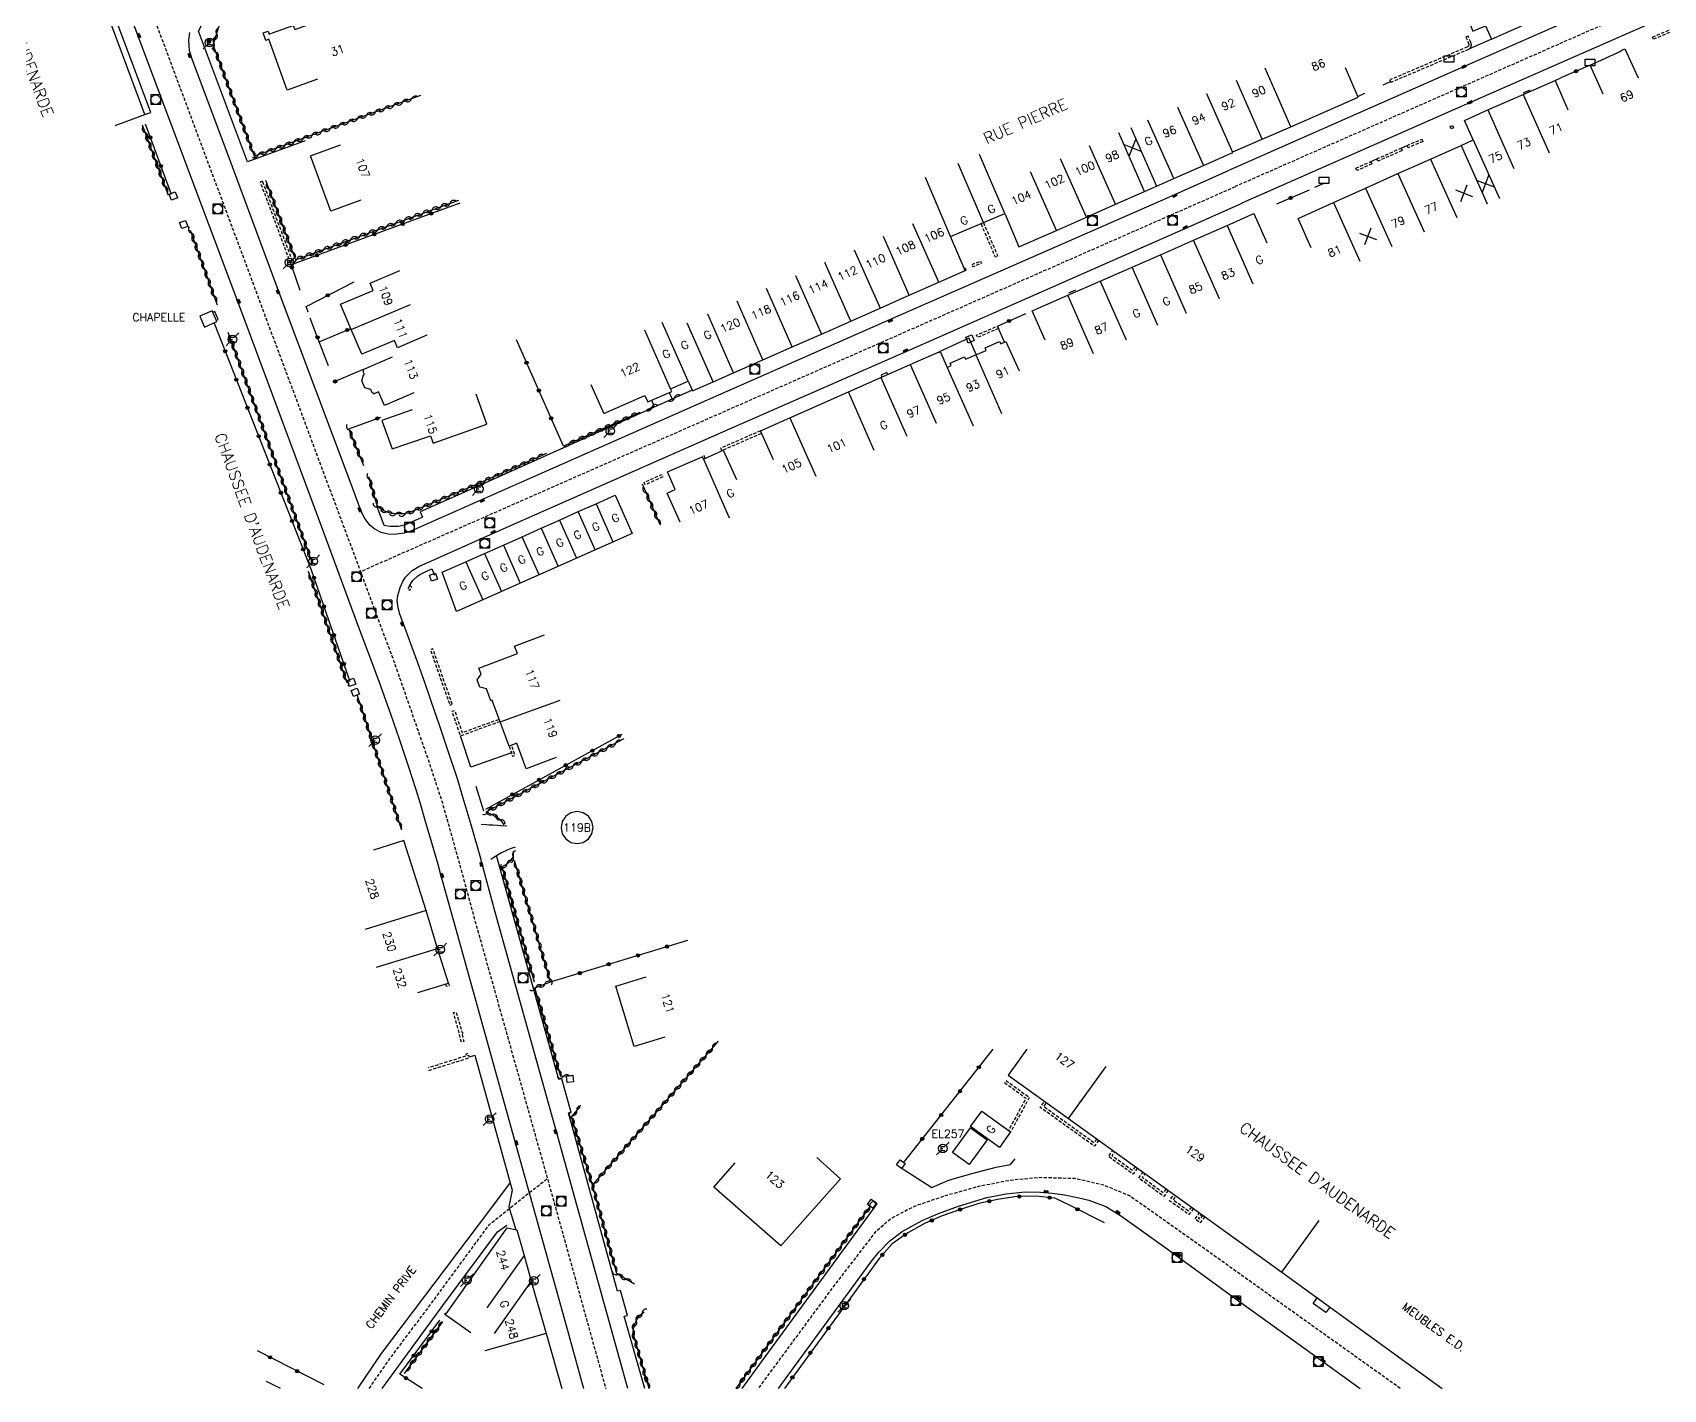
# Model space of a CAD drawing. Header units: millimetres. Extents: x 79999 to 81000, y 146000 to 147001.
# Drawn here: x 80259.8 to 80514.6, y 145999.9 to 146211.8 of the extents above; entities that cross this region are included whole.
import ezdxf
from ezdxf.enums import TextEntityAlignment as Align

# ---------------------------------------------------------------- set-up
doc = ezdxf.new("R2010")
doc.units = ezdxf.units.MM
doc.linetypes.add('DASHED', pattern=[0.75, 0.5, -0.25])
doc.layers.get('0').update_dxf_attribs({"linetype": 'CONTINUOUS'})
for name, color, linetype in [('W0001', 6, 'DASHED'), ('W0008', 7, 'CONTINUOUS'), ('W0100', 7, 'CONTINUOUS'), ('W0105', 7, 'CONTINUOUS'), ('W0112', 1, 'DASHED'), ('W0310', 3, 'CONTINUOUS'), ('W0322', 7, 'CONTINUOUS'), ('W0330', 7, 'CONTINUOUS'), ('W0400', 7, 'CONTINUOUS'), ('W0420', 7, 'CONTINUOUS'), ('W0471', 7, 'CONTINUOUS'), ('W0984', 7, 'CONTINUOUS'), ('W0989', 7, 'CONTINUOUS'), ('W0991', 7, 'CONTINUOUS'), ('W1102', 7, 'CONTINUOUS'), ('W1471', 7, 'CONTINUOUS')]:
    doc.layers.add(name, color=color, linetype=linetype)
doc.styles.get("Standard").update_dxf_attribs({"font": 'romans.shx', "width": 0.85})

# ---------------------------------------------------------------- blocks, each defined once
blk = doc.blocks.new('t310o')
at = {"color": 0, "linetype": 'Continuous'}
for centre, start, end in [((-0.5, 0.38), 216.8699, 323.1304), ((0.5, -0.37), 36.8699, 143.1303)]:
    blk.add_arc(centre, 0.625, start, end, dxfattribs=at)
blk = doc.blocks.new('t991o')
at = {"color": 0, "linetype": 'Continuous'}
for p, q in [((-1, 1), (1, -1)), ((-1, -1), (1, 1))]:
    blk.add_line(p, q, dxfattribs=at)
blk = doc.blocks.new('T471')
for p, q in [((-0.333334, 0.333334), (-0.333334, -0.333334)), ((-0.333334, 0.333334), (0.333334, 0.333334)), ((-0.333334, 0), (0, 0)), ((0.500001, 0.500001), (1.000002, 1.000002)), ((-0.500001, -0.500001), (-1.000002, -1.000002)), ((-0.333334, -0.333334), (0.333334, -0.333334))]:
    blk.add_line(p, q)
blk.add_ellipse((0, 0), major_axis=(0.471405, 0.471405), ratio=1, start_param=5.4977871438, end_param=11.780972451)
blk = doc.blocks.new('T400')
for p, q in [((-0.15, 0.3), (0.15, 0.3)), ((-0.15, -0.25), (-0.15, 0.3)), ((-0.15, 0.15), (0.15, 0.15)), ((-0.15, 0), (0.15, 0)), ((0.15, 0.3), (0.15, -0.25)), ((-0.15, -0.15), (0.15, -0.15)), ((-0.15, -0.25), (-0.15, -0.3)), ((-0.15, -0.3), (0.15, -0.3)), ((0.15, -0.3), (0.15, -0.25))]:
    blk.add_line(p, q)
blk = doc.blocks.new('T420')
for p, q in [((0.75, 0.75), (-0.75, 0.75)), ((-0.75, 0.75), (-0.75, -0.75)), ((0.75, 0.75), (0.75, -0.75)), ((0.75, -0.75), (-0.75, -0.75))]:
    blk.add_line(p, q)
blk.add_ellipse((0, 0), major_axis=(-0.53, 0.53), ratio=1, start_param=3.926991, end_param=10.210176)
blk = doc.blocks.new('t112o')
at = {"color": 0, "linetype": 'Continuous'}
for p, q in [((-0.5, 0.5), (0.5, 0.5)), ((-0.5, -0.5), (-0.5, 0.5)), ((0.5, 0.5), (0.5, -0.5)), ((0.5, -0.5), (-0.5, -0.5))]:
    blk.add_line(p, q, dxfattribs=at)
blk = doc.blocks.new('t330o')
at = {"color": 0, "linetype": 'Continuous'}
for p, q in [((0.25, -0.25), (-0.25, 0.25)), ((-0.25, -0.25), (0.25, 0.25)), ((-0.25, 0.25), (-0.25, -0.25)), ((0.25, 0.25), (-0.25, 0.25)), ((0.25, -0.25), (0.25, 0.25)), ((-0.25, -0.25), (0.25, -0.25)), ((-0.25, -0.25), (-0.25, -0.25))]:
    blk.add_line(p, q, dxfattribs=at)
blk = doc.blocks.new('t322o')
at = {"color": 0, "linetype": 'Continuous'}
for radius in [0.25, 0.15]:
    blk.add_circle((0, 0), radius, dxfattribs=at)
blk = doc.blocks.new('T1471')
at = {"color": 0, "linetype": 'Continuous', "flags": 128}
blk.add_lwpolyline([(-0.75, -0.5), (-0.75, 0.5), (0.75, 0.5), (0.75, -0.5), (-0.75, -0.5)], dxfattribs=at)

msp = doc.modelspace()

# ---------------------------------------------------------------- linework, layer by layer
at = {"layer": 'W0001'}
msp.add_lwpolyline([(80773.04, 146337.23), (80769.4, 146336.23), (80756.41, 146332.97), (80751.56, 146330.47), (80746.71, 146327.74), (80742.76, 146325.34), (80726.97, 146315.77), (80706.91, 146303.6), (80699.7, 146299.5), (80693.84, 146296.47), (80688.03, 146293.78), (80670.41, 146286.02), (80631.73, 146268.95), (80586.72, 146249.08), (80552.32, 146233.89), (80498.15, 146210.01), (80447.66, 146187.78)], dxfattribs=at)
at = {"layer": 'W0001', "flags": 128}
for points in [[(80275.57, 146222.79), (80298.36, 146161.64), (80316.28, 146113.54), (80321.88, 146097.46), (80323.83, 146091.48), (80325.12, 146086.9), (80326.35, 146082.53), (80328.7, 146073.87), (80340.23, 146032.83), (80349.35, 146000)], [(80447.67, 146187.75), (80311.04, 146127.61)], [(80312.4, 146000), (80315.87, 146004.98), (80322.31, 146013.54), (80331.16, 146025.59), (80340.23, 146032.83)], [(80473.45, 146000), (80442.75, 146021.91), (80431.17, 146030.1), (80427.15, 146031.76), (80422.65, 146032.78), (80417.18, 146032.94), (80412.52, 146032.51), (80407.59, 146031.55), (80402.39, 146030.1), (80397.67, 146028.49), (80394.03, 146026.62), (80391.45, 146024.42), (80384.74, 146015.71), (80373.16, 146000)]]:
    msp.add_lwpolyline(points, dxfattribs=at)
at = {"layer": 'W0008'}
for points in [[(80448.77, 146185.24), (80484.34, 146200.93), (80534.3, 146222.93), (80618.87, 146260.25), (80665.28, 146280.76), (80688.81, 146291.14), (80690.76, 146292.01), (80692.96, 146293.02), (80695.9, 146294.46), (80697.21, 146295.1), (80698.99, 146296.01), (80701.01, 146297.08), (80703.18, 146298.29), (80708.85, 146301.52), (80747.91, 146325), (80750.99, 146326.71), (80753.55, 146327.85), (80755.83, 146328.77), (80758.09, 146329.58), (80773.94, 146334.64)], [(80446.56, 146190.31), (80483.4, 146206.53), (80532.38, 146228.09)]]:
    msp.add_lwpolyline(points, dxfattribs=at)
at = {"layer": 'W0008', "flags": 128}
for points in [[(80277.38, 146199.07), (80278.28, 146199.38), (80270.28, 146220.82)], [(80272.42, 146221.62), (80275.82, 146212.58), (80293.13, 146166.42), (80304.96, 146134.62), (80310.72, 146118.97), (80312.93, 146113.15), (80313.96, 146110.37), (80315.74, 146105.4), (80317.14, 146101.35), (80318.49, 146097.3), (80319.68, 146093.6), (80320.34, 146091.42), (80321.22, 146088.44), (80321.87, 146086.2), (80323.1, 146081.9), (80323.5, 146080.5), (80325.57, 146073.07), (80335.11, 146038.77), (80343.15, 146009.85), (80345.86, 146000)], [(80302.39, 146194.96), (80293.38, 146191.67), (80285.72, 146212.08), (80286.19, 146212.95), (80286.55, 146213.39), (80287.25, 146213.97), (80288.03, 146214.53), (80288.52, 146214.8), (80289.36, 146215.13), (80288.93, 146216.14)], [(80446.58, 146190.25), (80436.76, 146185.9), (80392.84, 146166.58), (80363.9, 146153.86), (80329.48, 146138.64), (80318.93, 146133.97), (80317.89, 146133.63), (80316.32, 146133.42), (80315.36, 146133.47), (80314.28, 146133.75), (80313.26, 146134.24), (80312.56, 146134.83), (80311.73, 146135.92), (80311.22, 146136.94), (80309.43, 146141.7), (80298.71, 146170.27), (80290.35, 146192.7), (80284.64, 146207.95), (80284.35, 146209.06), (80284.21, 146210.64), (80284.38, 146211.86)], [(80352.81, 146000), (80341.42, 146041.05), (80332.1, 146074.41), (80329.97, 146082.33), (80329.84, 146082.78), (80328.32, 146088.06), (80326.95, 146092.76), (80326.62, 146093.87), (80326.23, 146095.1), (80324.58, 146100.06), (80323.33, 146103.78), (80322.68, 146105.71), (80321.14, 146110.15), (80319.98, 146113.39), (80319.11, 146115.76), (80318.47, 146117.48), (80317.19, 146120.97), (80316.92, 146121.95), (80316.79, 146123.1), (80316.86, 146123.91), (80317.22, 146125.16), (80317.64, 146126.09), (80318.08, 146126.77), (80319.09, 146127.8), (80320.15, 146128.45), (80334.28, 146134.74), (80367.65, 146149.45), (80396.77, 146162.25), (80440.44, 146181.48), (80448.77, 146185.22)], [(80421.66, 146171.21), (80422.77, 146171.67)], [(80288.54, 146166.9), (80288.83, 146167.03), (80288.27, 146168.29), (80287.99, 146168.16)], [(80406.06, 146164.08), (80406.06, 146164.08), (80401.42, 146161.98)], [(80393.42, 146158.42), (80393.27, 146158.76), (80392.36, 146158.34), (80392.5, 146158.01)], [(80362.85, 146155.98), (80328.58, 146140.61), (80320.38, 146136.97), (80320.72, 146136.13), (80318.52, 146135.16), (80317.89, 146134.91), (80317.25, 146134.71), (80316.91, 146134.66), (80315.69, 146134.67), (80315.34, 146134.71), (80314.74, 146134.83), (80313.6, 146137.89)], [(80318.68, 146125.42), (80319.01, 146125.95), (80319.24, 146126.22), (80320.02, 146126.95), (80320.25, 146127.11), (80320.73, 146127.37), (80321.04, 146127.53), (80322.2, 146128.07), (80322.61, 146127.09)], [(80334.64, 146099.29), (80328.26, 146097.08), (80326.67, 146101.96)], [(80330.33, 146090.22), (80329.13, 146094.03)], [(80329.89, 146088.16), (80330.72, 146088.11), (80331.13, 146088.08), (80331.73, 146088.04), (80332.44, 146088), (80332.95, 146087.97), (80333.91, 146087.92)], [(80335.2, 146084.6), (80334.43, 146084.29), (80333.96, 146084.09), (80333.09, 146083.71), (80333.03, 146083.68), (80332.94, 146083.63), (80332.12, 146083.14), (80331.87, 146082.98), (80331.4, 146082.63)], [(80355.45, 146000), (80352.25, 146011.28), (80352.76, 146011.41), (80351.65, 146015.28), (80351.2, 146015.19), (80343.51, 146043.05), (80343.97, 146043.14), (80342.5, 146048.38), (80342.04, 146048.28), (80332.29, 146083.26)], [(80328.05, 146051.81), (80328.89, 146052.07), (80334.72, 146030.96), (80334.22, 146028.38), (80335.31, 146024.8)], [(80395.35, 146034.58), (80400.26, 146031.38), (80402.8, 146032.48), (80403.96, 146032.88), (80406.76, 146033.64), (80409.37, 146034.33), (80410.36, 146034.56), (80412.58, 146035.01), (80413.29, 146035.86)], [(80334.42, 146032.16), (80331.02, 146027.63), (80314.29, 146005.45), (80310.59, 146000)], [(80391.35, 146029.11), (80391.72, 146028.84), (80373.81, 146004.38), (80370.61, 146000)], [(80376.34, 146000), (80377.85, 146002.05), (80390.91, 146019.95), (80392, 146021.28), (80393.75, 146023.05), (80395.66, 146024.54), (80398.76, 146026.25), (80401.32, 146027.36), (80404.45, 146028.5), (80408.9, 146029.82), (80411.92, 146030.43), (80414.88, 146030.71), (80417.26, 146030.67), (80419.1, 146030.49), (80421, 146030.23), (80423.03, 146029.85), (80424.82, 146029.41), (80427.48, 146028.41), (80429.78, 146027.04), (80437.04, 146021.81), (80447.27, 146014.37), (80458.74, 146006.09), (80467.19, 146000)], [(80314.41, 146000), (80323.89, 146012.94), (80332.47, 146024.49), (80333.92, 146025.53)], [(80462.44, 146012.72), (80461.81, 146011.86), (80459.84, 146013.25), (80460.48, 146014.14)]]:
    msp.add_lwpolyline(points, dxfattribs=at)
at = {"layer": 'W0100'}
for points in [[(80482.85, 146216.7), (80484.79, 146212.09), (80486.78, 146212.92), (80487.7, 146210.83), (80494.05, 146213.65), (80499.09, 146215.88), (80505.01, 146218.49), (80509.57, 146220.59), (80514.08, 146222.52), (80518.64, 146224.52), (80523.18, 146226.5), (80528.76, 146228.92), (80526.77, 146233.51)], [(80505.15, 146202.22), (80503.09, 146206.78), (80508, 146209), (80507.98, 146209.06), (80508.53, 146209.31), (80510.61, 146204.76)], [(80447.3, 146193.2), (80451.87, 146195.19), (80456.35, 146197.14), (80461.57, 146199.42), (80466.88, 146201.74), (80464.88, 146206.32)], [(80459.54, 146178.23), (80457.49, 146182.79), (80463.03, 146185.28), (80468.01, 146187.54), (80473.08, 146189.82), (80478.19, 146192.1), (80482.96, 146194.21), (80484.86, 146195.07), (80483.48, 146198.14), (80487.14, 146199.77), (80492.66, 146202.2), (80497.66, 146204.36), (80499.64, 146199.77)]]:
    msp.add_lwpolyline(points, dxfattribs=at)
at = {"layer": 'W0100', "flags": 128}
for points in [[(80272.7, 146197.32), (80277.38, 146199.07), (80269.4, 146220.49)], [(80304.31, 146204.57), (80299.61, 146202.88), (80296.75, 146210.8), (80296.26, 146210.62), (80296.26, 146210.62), (80295.86, 146211.81), (80296.6, 146212.09), (80296.78, 146211.61), (80297.32, 146211.81), (80300.54, 146212.97), (80300.77, 146212.34), (80303.68, 146213.39), (80303.5, 146213.92), (80305.04, 146214.49), (80305.17, 146214.54), (80305.13, 146214.63), (80310.51, 146216.56), (80310.17, 146217.51), (80313.97, 146218.89), (80315.71, 146214.2)], [(80311.1, 146185.69), (80306.41, 146183.97), (80303.25, 146192.62), (80307.94, 146194.33)], [(80347.03, 146156.88), (80349.05, 146152.31), (80355.47, 146155.15), (80355.92, 146154.14), (80359.66, 146155.78), (80359.49, 146156.17), (80362.22, 146157.38), (80362.9, 146155.87), (80366.12, 146157.28), (80369.33, 146158.69), (80373.9, 146160.72), (80378.48, 146162.73), (80383.04, 146164.73), (80387.63, 146166.77), (80392.19, 146168.79), (80396.77, 146170.83), (80401.36, 146172.86), (80405.47, 146174.67), (80403.21, 146180), (80408.33, 146182.19), (80411.67, 146183.61), (80413.89, 146178.36), (80413.89, 146178.36), (80419.76, 146180.94), (80424.42, 146183.01), (80428.97, 146185.02), (80433.5, 146187.02), (80435.38, 146187.84), (80438.07, 146189.03), (80442.73, 146191.08), (80447.32, 146193.14)], [(80417.98, 146163.79), (80415.97, 146168.37), (80421.55, 146170.82), (80426.6, 146173.03), (80431.59, 146175.22), (80436, 146177.15), (80441.17, 146179.42), (80446.42, 146181.73), (80450.6, 146183.56), (80452.61, 146178.98)], [(80321.42, 146164.55), (80316.82, 146162.61), (80316.34, 146163.75), (80311.25, 146161.6), (80311.25, 146161.6), (80309.61, 146165.48), (80307.93, 146169.4), (80307.93, 146169.4), (80313.04, 146171.55), (80312.56, 146172.71), (80317.19, 146174.67)], [(80375.58, 146145.07), (80373.53, 146149.63), (80378.09, 146151.68), (80387.26, 146155.72), (80392.34, 146157.94), (80396.91, 146159.98), (80401.42, 146161.98), (80401.48, 146161.86), (80401.64, 146161.94), (80402.69, 146159.54), (80403.3, 146159.81), (80403.13, 146160.19), (80405.38, 146161.18), (80405.57, 146160.8), (80407.15, 146161.5), (80408.75, 146162.2), (80408.59, 146162.57), (80410.87, 146163.57), (80411.04, 146163.2), (80411.85, 146163.57), (80413.91, 146159.01)], [(80319.37, 146155.56), (80314.77, 146153.59), (80313.86, 146155.71), (80313.09, 146155.38), (80313, 146155.6), (80312.89, 146155.55), (80312.64, 146156.06), (80311.73, 146156.37), (80311.26, 146157.46), (80311.51, 146158.39), (80311.65, 146158.45), (80311.48, 146158.86), (80311.59, 146158.92), (80311.45, 146159.2), (80316.05, 146161.17)], [(80319.1, 146152.91), (80314.39, 146151.22), (80315.98, 146146.81), (80321.99, 146148.86), (80322.29, 146147.97), (80322.38, 146147.7), (80330.79, 146150.66), (80329.13, 146155.38)], [(80360.97, 146135.33), (80358.96, 146139.91), (80360.22, 146140.47), (80359.01, 146143.21), (80359.01, 146143.21), (80364.42, 146145.59), (80364.6, 146145.19), (80367.71, 146146.59), (80369.76, 146142.03)], [(80341.61, 146098.59), (80336.93, 146096.83), (80335.44, 146100.8), (80334.27, 146100.36), (80332.84, 146104.15), (80331.79, 146107.06), (80331.62, 146107.53), (80331.41, 146107.45), (80330.71, 146109.3), (80329.69, 146109.6), (80329.29, 146110.73), (80329.87, 146111.62), (80329.53, 146112.56), (80329.53, 146112.56), (80335.55, 146114.82), (80335.12, 146115.97), (80339.8, 146117.73)], [(80320, 146061.86), (80324.77, 146063.35), (80323.09, 146068.72), (80321.31, 146074.68), (80317.81, 146085.64), (80313.05, 146084.11)], [(80358.56, 146054.89), (80353.77, 146053.44), (80350.91, 146062.87), (80355.69, 146064.32)], [(80415.12, 146053.03), (80412.2, 146048.97), (80421.65, 146042.16), (80454.94, 146018.15), (80480.01, 146000)], [(80382.3, 146036.07), (80386.03, 146032.74), (80376.71, 146022.29), (80366.25, 146031.47), (80369.55, 146035.23)], [(80328.26, 146008.69), (80324.19, 146011.59), (80324.3, 146011.75), (80324.42, 146011.67), (80333.98, 146025.08), (80335.46, 146024.78), (80336.61, 146020.76), (80337.71, 146016.75), (80340.06, 146008.6), (80342.5, 146000)], [(80298.53, 146000), (80296.36, 146001.11)]]:
    msp.add_lwpolyline(points, dxfattribs=at)
for points in [[(80286.7, 146165.84), (80288.63, 146166.69), (80288.63, 146166.69), (80287.89, 146168.39), (80285.95, 146167.54)], [(80326.04, 146121.4), (80326.04, 146121.4), (80323.79, 146127.54), (80327.5, 146129.18), (80330.43, 146130.48), (80333.37, 146131.78), (80336.29, 146133.08), (80339.24, 146134.4), (80342.11, 146135.69), (80345.03, 146137.01), (80347.83, 146138.24), (80350.84, 146139.58), (80353.49, 146133.61)], [(80408.09, 146043.33), (80412.58, 146040.07), (80410.83, 146037.65), (80406.34, 146040.91)], [(80408.91, 146038.84), (80406.11, 146034.98), (80403.52, 146036.87), (80406.31, 146040.72)]]:
    msp.add_lwpolyline(points, close=True, dxfattribs=at)
at = {"layer": 'W0105'}
for p, q in [((80484.32, 146209.39), (80487.66, 146210.84)), ((80497.67, 146204.36), (80498.55, 146204.77)), ((80492.76, 146202.5), (80493.63, 146202.85)), ((80492.85, 146202.27), (80492.76, 146202.5)), ((80493.72, 146202.62), (80493.63, 146202.85)), ((80473.57, 146193.78), (80474.52, 146194.2)), ((80468.85, 146191.71), (80469.78, 146192.13))]:
    msp.add_line(p, q, dxfattribs=at)
at = {"layer": 'W0112'}
for p, q in [((80512.85, 146211.16), (80518.13, 146213.39)), ((80484.47, 146210.33), (80484.06, 146211.31)), ((80481.25, 146197.17), (80481.63, 146197.33)), ((80481.63, 146197.33), (80481.79, 146196.96)), ((80474.51, 146194.21), (80476.81, 146195.21)), ((80476.81, 146195.21), (80476.97, 146194.84)), ((80466.52, 146190.66), (80468.85, 146191.7)), ((80468.85, 146191.7), (80469.01, 146191.34)), ((80469.77, 146192.12), (80473.57, 146193.77)), ((80473.57, 146193.77), (80473.73, 146193.41))]:
    msp.add_line(p, q, dxfattribs=at)
for points in [[(80518.28, 146213.02), (80513, 146210.8), (80512.85, 146211.16)], [(80483.93, 146209.61), (80471.8, 146204.45), (80471.96, 146204.08)], [(80471.96, 146204.08), (80484.15, 146209.27), (80484.45, 146209.55), (80484.58, 146209.9), (80484.47, 146210.33)], [(80484.06, 146211.31), (80483.69, 146211.16), (80484.09, 146210.2), (80484.16, 146209.92), (80484.11, 146209.78), (80483.93, 146209.61)], [(80481.79, 146196.96), (80481.4, 146196.8), (80481.25, 146197.17)], [(80476.97, 146194.84), (80474.67, 146193.84), (80474.51, 146194.21)], [(80473.73, 146193.41), (80469.93, 146191.76), (80469.77, 146192.12)], [(80469.01, 146191.34), (80466.68, 146190.3), (80466.52, 146190.66)]]:
    msp.add_lwpolyline(points, dxfattribs=at)
at = {"layer": 'W0112', "flags": 128}
for points in [[(80295.76, 146188.62), (80295.76, 146188.62), (80295.38, 146188.48), (80300.2, 146175.58), (80300.58, 146175.72)], [(80406.56, 146175.6), (80407.89, 146176.18), (80408.05, 146175.82), (80406.72, 146175.23)], [(80410.69, 146165.62), (80407.4, 146164.21), (80407.24, 146164.57), (80410.53, 146165.99)], [(80358.25, 146142.45), (80355.52, 146141.2), (80355.36, 146141.56), (80358.08, 146142.82)], [(80325.38, 146106.91), (80322.34, 146115.56), (80321.96, 146115.42), (80325, 146106.78)], [(80326.8, 146054.1), (80326.46, 146055.57), (80326.46, 146055.57), (80325.58, 146058.72), (80325.97, 146058.83), (80326.88, 146055.65), (80326.96, 146055.65), (80327.04, 146055.32), (80326.94, 146055.29), (80327.19, 146054.19)]]:
    msp.add_lwpolyline(points, close=True, dxfattribs=at)
for points in [[(80408.34, 146182.19), (80410.59, 146176.9), (80410.23, 146176.74), (80407.97, 146182.03)], [(80405.47, 146174.67), (80405.67, 146174.76), (80405.51, 146175.13), (80405.31, 146175.04)], [(80373.53, 146149.63), (80367.3, 146146.9), (80367.46, 146146.54), (80373.69, 146149.26)], [(80364.89, 146145.32), (80364.71, 146145.73), (80364.42, 146145.59)], [(80318.68, 146125.42), (80318.41, 146124.9), (80318.77, 146124.71), (80319.04, 146125.24), (80318.69, 146125.44)], [(80332.83, 146104.19), (80326.67, 146101.96), (80325.36, 146105.8), (80325.74, 146105.93), (80326.92, 146102.48), (80332.69, 146104.56)], [(80334.27, 146100.36), (80334.81, 146098.78), (80335.19, 146098.91), (80334.64, 146100.49)], [(80324.77, 146063.35), (80324.88, 146062.92), (80324.49, 146062.82), (80324.38, 146063.25)], [(80321.71, 146049.7), (80328.09, 146051.69), (80327.99, 146052.01), (80327.98, 146052.01), (80327.87, 146051.97), (80327.75, 146052.34), (80327.48, 146052.25), (80327.57, 146051.95), (80321.59, 146050.08)], [(80411.65, 146047.8), (80414.99, 146045.35), (80412.26, 146040.3)], [(80411.88, 146048.12), (80415.51, 146045.47), (80412.58, 146040.07)], [(80426.36, 146038.77), (80425.69, 146037.84), (80417.22, 146043.92), (80417.9, 146044.86)], [(80426.04, 146039), (80425.6, 146038.39), (80417.78, 146044.01), (80418.23, 146044.63)], [(80432.38, 146034.42), (80431.71, 146033.49), (80427.88, 146036.24), (80428.55, 146037.19)], [(80432.06, 146034.66), (80431.62, 146034.05), (80428.43, 146036.34), (80428.88, 146036.95)], [(80437.2, 146030.95), (80436.52, 146030), (80432.61, 146032.86), (80433.27, 146033.78)], [(80436.88, 146031.18), (80436.43, 146030.56), (80433.17, 146032.95), (80433.6, 146033.55)], [(80441.14, 146028.11), (80440.45, 146027.16), (80437.42, 146029.33), (80438.11, 146030.29)], [(80440.81, 146028.34), (80440.36, 146027.72), (80437.98, 146029.42), (80438.44, 146030.06)], [(80442.92, 146026.83), (80442.22, 146025.87), (80441.41, 146026.47), (80442.09, 146027.42)], [(80442.59, 146027.06), (80442.14, 146026.43), (80441.96, 146026.56), (80442.42, 146027.19)]]:
    msp.add_lwpolyline(points, dxfattribs=at)
at = {"layer": 'W0310', "flags": 128}
for points in [[(80320.42, 146202.01), (80294.47, 146192.52), (80288.03, 146209.92), (80289.13, 146213.39), (80308.14, 146220.7)], [(80281.05, 146186.39), (80276.97, 146197.37)], [(80296.23, 146188.79), (80300.88, 146176.35), (80300.88, 146176.35), (80326.39, 146185.68)], [(80288.69, 146169.26), (80284.47, 146180.93)], [(80290.34, 146165.06), (80303.34, 146129.4)], [(80356.49, 146154.4), (80356.92, 146153.43), (80355.76, 146152.9)], [(80359.27, 146155.61), (80359.72, 146154.59), (80360.23, 146154.83)], [(80354.69, 146152.5), (80342.73, 146147.23)], [(80311.57, 146144.15), (80309.21, 146149.95)], [(80340.12, 146146.09), (80327.99, 146140.74), (80318.57, 146136.79), (80317.94, 146136.64), (80316.53, 146136.64), (80315.5, 146136.82), (80314.61, 146137.18), (80313.81, 146137.74), (80313.59, 146138.1), (80312.33, 146142.46)], [(80355.02, 146141.32), (80357.79, 146135.03)], [(80302.89, 146127.72), (80302.89, 146127.72), (80308.92, 146110.32)], [(80310.48, 146108.41), (80317.44, 146087.28)], [(80352.2, 146101.48), (80330.61, 146090.02), (80331.14, 146089.87), (80331.43, 146089.75), (80332.01, 146089.44), (80332.64, 146089.05), (80332.99, 146088.75), (80333.45, 146088.09)], [(80334.93, 146075.15), (80333.15, 146081.54), (80333.6, 146081.75), (80333.92, 146081.96), (80334.42, 146082.41), (80334.79, 146082.86), (80334.96, 146083.27), (80334.94, 146083.97)], [(80344.26, 146048.82), (80342.32, 146048.73), (80338.29, 146062.57), (80340.74, 146063.52), (80335.09, 146082.5)], [(80334.14, 146077.96), (80338.18, 146063.54)], [(80347.28, 146031.75), (80366.94, 146054.25)], [(80353.83, 146016.31), (80351.08, 146017.9), (80347.28, 146031.75), (80344, 146042.42), (80345.36, 146044.02)], [(80369.73, 146000), (80390.71, 146028.5)], [(80356.11, 146000), (80353.82, 146007.86), (80353.65, 146008.84), (80353.73, 146009.55), (80353.96, 146010.19), (80354.25, 146010.82), (80354.65, 146011.38), (80355.35, 146011.98)], [(80317.92, 146002.36), (80317.92, 146002.36), (80323.85, 146010.35)]]:
    msp.add_lwpolyline(points, dxfattribs=at)
at = {"layer": 'W0322'}
for p, q in [((80503.09, 146206.78), (80498.54, 146204.77)), ((80471.89, 146204.15), (80470.72, 146203.63)), ((80466.85, 146201.89), (80467.9, 146202.38)), ((80454.15, 146185.09), (80459.29, 146187.29)), ((80460.13, 146187.7), (80461.57, 146188.33))]:
    msp.add_line(p, q, dxfattribs=at)
at = {"layer": 'W0322', "flags": 128}
for points in [[(80281.52, 146186.56), (80277.44, 146197.54)], [(80326.56, 146185.21), (80300.2, 146175.58), (80301.56, 146171.63)], [(80302.85, 146168.16), (80302.54, 146169.06), (80310.07, 146172.92)], [(80288.17, 146166.47), (80303.35, 146127.89), (80309.39, 146110.48)], [(80306.03, 146159.8), (80304.61, 146163.53), (80303.2, 146167.25)], [(80411.65, 146163.47), (80410.53, 146165.99), (80414.98, 146167.95)], [(80304.61, 146163.53), (80309.56, 146165.62)], [(80342.73, 146147.23), (80335.4, 146163.86)], [(80406.06, 146164.08), (80407.19, 146161.51)], [(80311.45, 146159.2), (80306.93, 146157.29)], [(80309.21, 146149.95), (80314.21, 146151.74)], [(80330.6, 146090.53), (80351.92, 146102.22)], [(80340.74, 146063.52), (80362.15, 146070.02)], [(80395.85, 146035.27), (80409.85, 146053)], [(80427.28, 146025.87), (80421.87, 146028.58), (80419.48, 146029.73), (80416.53, 146030.05), (80413.57, 146029.98), (80410.55, 146029.53), (80407.65, 146028.89), (80404.76, 146027.97), (80401.89, 146026.96), (80399.24, 146025.8), (80396.56, 146024.34), (80394.1, 146022.59), (80392.05, 146020.3), (80377.25, 146000)], [(80320.67, 146000), (80317.2, 146002.23), (80323.45, 146010.65)], [(80305.38, 146000.56), (80294.96, 146005.87)]]:
    msp.add_lwpolyline(points, dxfattribs=at)
at = {"layer": 'W1102'}
for p, q in [((80451.87, 146195.19), (80447.88, 146204.36)), ((80456.35, 146197.14), (80452.36, 146206.31)), ((80492.66, 146202.2), (80496.69, 146193.04)), ((80487.14, 146199.77), (80491.21, 146190.63)), ((80482.96, 146194.21), (80487.01, 146185.07)), ((80484.86, 146195.07), (80488.96, 146185.95)), ((80478.19, 146192.1), (80482.27, 146182.97)), ((80473.08, 146189.82), (80477.18, 146180.7)), ((80468.01, 146187.54), (80472.14, 146178.44)), ((80463.03, 146185.28), (80467.13, 146176.16))]:
    msp.add_line(p, q, dxfattribs=at)
at = {"layer": 'W1102', "flags": 128}
for points in [[(80447.32, 146193.14), (80443.23, 146202.27)], [(80438.67, 146200.22), (80442.73, 146191.08)], [(80431.37, 146197), (80435.38, 146187.84)], [(80438.07, 146189.03), (80434.04, 146198.18)], [(80428.97, 146185.02), (80424.92, 146194.16)], [(80433.5, 146187.02), (80429.48, 146196.18)], [(80408.33, 146182.19), (80404.41, 146191.38)], [(80411.67, 146183.61), (80407.75, 146192.81)], [(80424.42, 146183.01), (80420.37, 146192.15)], [(80403.21, 146180), (80399.29, 146189.2)], [(80419.76, 146180.94), (80415.72, 146190.09)], [(80401.36, 146172.86), (80397.32, 146181.99)], [(80446.42, 146181.73), (80450.44, 146172.57)], [(80396.77, 146170.83), (80392.71, 146179.97)], [(80445.2, 146170.26), (80441.17, 146179.42)], [(80388.14, 146177.93), (80392.19, 146168.79)], [(80436, 146177.15), (80440.01, 146167.99)], [(80378.99, 146173.88), (80383.04, 146164.73)], [(80387.63, 146166.77), (80383.57, 146175.92)], [(80435.61, 146166.07), (80431.59, 146175.22)], [(80378.48, 146162.73), (80374.46, 146171.88)], [(80426.6, 146173.03), (80430.62, 146163.87)], [(80309.61, 146165.48), (80318.83, 146169.37)], [(80373.9, 146160.72), (80369.86, 146169.87)], [(80425.56, 146161.66), (80421.55, 146170.82)], [(80362.22, 146157.38), (80358.19, 146166.56)], [(80366.12, 146157.28), (80362.09, 146166.46)], [(80369.33, 146158.69), (80365.31, 146167.87)], [(80359.49, 146156.17), (80355.46, 146165.35)], [(80407.15, 146161.5), (80411.17, 146152.34)], [(80396.91, 146159.98), (80400.94, 146150.82)], [(80402.69, 146159.54), (80406.73, 146150.39)], [(80391.27, 146146.56), (80387.26, 146155.72)], [(80392.34, 146157.94), (80396.37, 146148.79)], [(80378.09, 146151.68), (80382.15, 146142.54)], [(80364.6, 146145.19), (80368.62, 146136.04)], [(80347.83, 146138.24), (80350.48, 146132.27)], [(80342.11, 146135.69), (80344.79, 146129.74)], [(80347.7, 146131.03), (80345.03, 146137.01)], [(80338.95, 146127.14), (80336.29, 146133.08)], [(80339.24, 146134.4), (80341.9, 146128.45)], [(80330.43, 146130.48), (80333.07, 146124.53)], [(80333.37, 146131.78), (80336.01, 146125.83)], [(80327.5, 146129.18), (80330.14, 146123.22)], [(80332.84, 146104.15), (80342.25, 146107.55)], [(80321.31, 146074.68), (80311.75, 146071.72)], [(80313.52, 146065.8), (80323.09, 146068.72)], [(80421.65, 146042.16), (80427.5, 146050.28)], [(80454.94, 146018.15), (80460.8, 146026.26)], [(80336.61, 146020.76), (80330.8, 146012.62)], [(80337.71, 146016.75), (80331.91, 146008.61)], [(80340.06, 146008.6), (80330.44, 146005.88)]]:
    msp.add_lwpolyline(points, dxfattribs=at)
msp.add_lwpolyline([(80347.38, 146087.63), (80347.19, 146088.59), (80346.64, 146089.4), (80345.83, 146089.94), (80344.88, 146090.13), (80343.92, 146089.94), (80343.11, 146089.4), (80342.57, 146088.59), (80342.38, 146087.63), (80342.57, 146086.67), (80343.11, 146085.86), (80343.92, 146085.32), (80344.88, 146085.13), (80345.83, 146085.32), (80346.64, 146085.86), (80347.19, 146086.67)], close=True, dxfattribs=at)

# ---------------------------------------------------------------- block references
at = {"layer": 'W0112'}
for p, rotation in [((80281.8, 146186.31), 110.107649643925), ((80283.41, 146181.87), 110.3745968209476), ((80406.26, 146164), 202.0574143294936), ((80322.44, 146126.76), 199.6011321065355), ((80309.65, 146110.33), 110.1686491035817), ((80310.23, 146108.76), 111.4821326067125), ((80343.76, 146048.37), 6.7875459142092), ((80395.44, 146035.04), 54.24708771958929), ((80390.95, 146028.88), 55.6311162369968)]:
    msp.add_blockref('t112o', p, dxfattribs=dict(at, rotation=rotation))
at = {"layer": 'W0310'}
for p, rotation in [((80288.58, 146211.66), 72.37278658045248), ((80288.13, 146210.23), 72.37278658045248), ((80288.44, 146208.81), 110.2997006625835), ((80288.96, 146207.41), 110.2997006625835), ((80289.48, 146206), 110.2997006625835), ((80290, 146204.59), 110.2997006625835), ((80290.52, 146203.19), 110.2997006625835), ((80291.04, 146201.78), 110.2997006625835), ((80317.6, 146200.98), 200.083389574577), ((80319.01, 146201.49), 200.083389574577), ((80291.56, 146200.37), 110.2997006625835), ((80292.09, 146198.97), 110.2997006625835), ((80311.96, 146198.92), 200.083389574577), ((80313.37, 146199.43), 200.083389574577), ((80314.78, 146199.95), 200.083389574577), ((80316.19, 146200.46), 200.083389574577), ((80277.4, 146196.23), 110.3795991081847), ((80292.61, 146197.56), 110.2997006625835), ((80293.13, 146196.15), 110.2997006625835), ((80304.92, 146196.34), 200.083389574577), ((80306.33, 146196.86), 200.083389574577), ((80307.74, 146197.37), 200.083389574577), ((80309.15, 146197.89), 200.083389574577), ((80310.56, 146198.4), 200.083389574577), ((80277.92, 146194.82), 110.3795991081847), ((80278.44, 146193.42), 110.3795991081847), ((80293.65, 146194.75), 110.2997006625835), ((80294.17, 146193.34), 110.2997006625835), ((80297.88, 146193.77), 200.083389574577), ((80299.29, 146194.28), 200.083389574577), ((80300.69, 146194.8), 200.083389574577), ((80302.1, 146195.31), 200.083389574577), ((80303.51, 146195.83), 200.083389574577), ((80278.96, 146192.01), 110.3795991081847), ((80279.49, 146190.6), 110.3795991081847), ((80295.06, 146192.74), 200.083389574577), ((80296.47, 146193.25), 200.083389574577), ((80280.01, 146189.2), 110.3795991081847), ((80280.53, 146187.79), 110.3795991081847), ((80296.75, 146187.39), 290.4950799903984), ((80297.28, 146185.98), 290.4950799903984), ((80297.8, 146184.58), 290.4950799903984), ((80298.33, 146183.17), 290.4950799903984), ((80320.81, 146183.64), 20.0833895743674), ((80322.22, 146184.16), 20.0833895743674), ((80323.62, 146184.67), 20.0833895743674), ((80325.03, 146185.19), 20.0833895743674), ((80284.61, 146180.54), 109.8987956268035), ((80298.85, 146181.77), 290.4950799903984), ((80299.38, 146180.36), 290.4950799903984), ((80313.76, 146181.07), 20.0833895743674), ((80315.17, 146181.58), 20.0833895743674), ((80316.58, 146182.1), 20.0833895743674), ((80317.99, 146182.61), 20.0833895743674), ((80319.4, 146183.13), 20.0833895743674), ((80285.12, 146179.13), 109.8987956268035), ((80285.63, 146177.72), 109.8987956268035), ((80299.9, 146178.96), 290.4950799903984), ((80306.72, 146178.49), 20.0833895743674), ((80308.13, 146179.01), 20.0833895743674), ((80309.54, 146179.52), 20.0833895743674), ((80310.95, 146180.04), 20.0833895743674), ((80312.35, 146180.55), 20.0833895743674), ((80286.14, 146176.31), 109.8987956268035), ((80300.43, 146177.55), 290.4950799903984), ((80301.08, 146176.43), 20.0833895743674), ((80302.49, 146176.95), 20.0833895743674), ((80303.9, 146177.46), 20.0833895743674), ((80305.31, 146177.98), 20.0833895743674), ((80286.65, 146174.9), 109.8987956268035), ((80287.16, 146173.49), 109.8987956268035), ((80287.67, 146172.08), 109.8987956268035), ((80288.18, 146170.67), 109.8987956268035), ((80290.86, 146163.65), 290.0222163958209), ((80291.37, 146162.24), 290.0222163958209), ((80291.89, 146160.83), 290.0222163958209), ((80292.4, 146159.42), 290.0222163958209), ((80292.91, 146158.01), 290.0222163958209), ((80293.43, 146156.6), 290.0222163958209), ((80293.94, 146155.19), 290.0222163958209), ((80294.45, 146153.78), 290.0222163958209), ((80294.97, 146152.37), 290.0222163958209), ((80356.52, 146153.24), 204.6795204078126), ((80360.07, 146154.75), 25.7848579295989), ((80295.48, 146150.96), 290.0222163958209), ((80309.31, 146149.71), 112.1457857894439), ((80349.19, 146150.08), 203.7854986977362), ((80350.57, 146150.69), 203.7854986977362), ((80351.94, 146151.29), 203.7854986977362), ((80353.31, 146151.9), 203.7854986977362), ((80295.99, 146149.56), 290.0222163958209), ((80296.51, 146148.15), 290.0222163958209), ((80309.87, 146148.32), 112.1457857894439), ((80343.7, 146147.66), 203.7854986977362), ((80345.08, 146148.27), 203.7854986977362), ((80346.45, 146148.87), 203.7854986977362), ((80347.82, 146149.48), 203.7854986977362), ((80297.02, 146146.74), 290.0222163958209), ((80297.53, 146145.33), 290.0222163958209), ((80310.44, 146146.93), 112.1457857894439), ((80311, 146145.54), 112.1457857894439), ((80337.37, 146144.88), 203.8136743390845), ((80338.74, 146145.48), 203.8136743390845), ((80298.05, 146143.92), 290.0222163958209), ((80298.56, 146142.51), 290.0222163958209), ((80312.46, 146142.01), 106.104189010091), ((80331.88, 146142.45), 203.8136743390845), ((80333.26, 146143.06), 203.8136743390845), ((80334.63, 146143.67), 203.8136743390845), ((80336, 146144.27), 203.8136743390845), ((80299.08, 146141.1), 290.0222163958209), ((80299.59, 146139.69), 290.0222163958209), ((80312.87, 146140.57), 106.104189010091), ((80326.38, 146140.06), 202.7122092021772), ((80327.76, 146140.64), 202.7122092021772), ((80329.14, 146141.24), 203.8136743390845), ((80330.51, 146141.85), 203.8136743390845), ((80355.62, 146139.95), 293.7308190793621), ((80300.1, 146138.28), 290.0222163958209), ((80300.62, 146136.87), 290.0222163958209), ((80313.29, 146139.13), 106.104189010091), ((80313.82, 146137.74), 144.8194181650298), ((80320.85, 146137.75), 202.7122092021772), ((80322.23, 146138.32), 202.7122092021772), ((80323.61, 146138.9), 202.7122092021772), ((80325, 146139.48), 202.7122092021772), ((80356.23, 146138.57), 293.7308190793621), ((80356.83, 146137.2), 293.7308190793621), ((80301.13, 146135.46), 290.0222163958209), ((80315.1, 146136.98), 157.9429661289859), ((80316.56, 146136.64), 180.1107270982741), ((80318.05, 146136.67), 193.5288167812946), ((80319.46, 146137.17), 202.7122092021772), ((80357.43, 146135.83), 293.7308190793621), ((80301.64, 146134.05), 290.0222163958209), ((80302.16, 146132.64), 290.0222163958209), ((80302.67, 146131.23), 290.0222163958209), ((80303.18, 146129.82), 290.0222163958209), ((80303.38, 146126.3), 289.1156353894854), ((80303.87, 146124.89), 289.1156353894854), ((80304.36, 146123.47), 289.1156353894854), ((80304.85, 146122.05), 289.1156353894854), ((80305.34, 146120.63), 289.1156353894854), ((80305.83, 146119.22), 289.1156353894854), ((80306.32, 146117.8), 289.1156353894854), ((80306.81, 146116.38), 289.1156353894854), ((80307.31, 146114.96), 289.1156353894854), ((80307.8, 146113.55), 289.1156353894854), ((80308.29, 146112.13), 289.1156353894854), ((80308.78, 146110.71), 289.1156353894854), ((80310.95, 146106.98), 288.2312195637447), ((80311.42, 146105.56), 288.2312195637447), ((80311.89, 146104.13), 288.2312195637447), ((80312.36, 146102.71), 288.2312195637447), ((80312.83, 146101.28), 288.2312195637447), ((80313.3, 146099.86), 288.2312195637447), ((80348.22, 146099.37), 207.9697927220104), ((80349.55, 146100.07), 207.9697927220104), ((80350.87, 146100.78), 207.9697927220104), ((80313.77, 146098.43), 288.2312195637447), ((80314.24, 146097.01), 288.2312195637447), ((80342.92, 146096.55), 207.9697927220104), ((80344.25, 146097.26), 207.9697927220104), ((80345.57, 146097.96), 207.9697927220104), ((80346.9, 146098.67), 207.9697927220104), ((80314.71, 146095.58), 288.2312195637447), ((80315.18, 146094.16), 288.2312195637447), ((80338.95, 146094.44), 207.9697927220104), ((80340.27, 146095.15), 207.9697927220104), ((80341.6, 146095.85), 207.9697927220104), ((80315.65, 146092.73), 288.2312195637447), ((80316.12, 146091.31), 288.2312195637447), ((80333.65, 146091.63), 207.9697927220104), ((80334.97, 146092.33), 207.9697927220104), ((80336.3, 146093.04), 207.9697927220104), ((80337.62, 146093.74), 207.9697927220104), ((80316.58, 146089.88), 288.2312195637447), ((80317.05, 146088.46), 288.2312195637447), ((80331, 146090.22), 207.9697927220104), ((80331.61, 146089.65), 332.1944618453574), ((80332.32, 146090.93), 207.9697927220104), ((80332.87, 146088.85), 318.3427581291442), ((80333.32, 146080.93), 105.564225849697), ((80333.91, 146081.96), 33.58502190227218), ((80334.88, 146083.08), 68.5641457572651), ((80335.46, 146081.26), 106.603391083368), ((80333.72, 146079.49), 105.564225849697), ((80335.89, 146079.82), 106.603391083368), ((80336.31, 146078.38), 106.603391083368), ((80334.12, 146078.04), 105.564225849697), ((80334.53, 146076.6), 105.564225849697), ((80334.54, 146076.52), 285.6668429644058), ((80336.74, 146076.94), 106.603391083368), ((80334.95, 146075.08), 285.6668429644058), ((80335.35, 146073.63), 285.6668429644058), ((80337.17, 146075.51), 106.603391083368), ((80337.6, 146074.07), 106.603391083368), ((80335.76, 146072.19), 285.6668429644058), ((80336.16, 146070.74), 285.6668429644058), ((80338.03, 146072.63), 106.603391083368), ((80338.46, 146071.19), 106.603391083368), ((80336.57, 146069.3), 285.6668429644058), ((80338.89, 146069.76), 106.603391083368), ((80339.31, 146068.32), 106.603391083368), ((80336.97, 146067.85), 285.6668429644058), ((80337.38, 146066.41), 285.6668429644058), ((80339.74, 146066.88), 106.603391083368), ((80337.78, 146064.97), 285.6668429644058), ((80340.17, 146065.44), 106.603391083368), ((80340.6, 146064.01), 106.603391083368), ((80338.42, 146062.62), 21.23656083324821), ((80338.66, 146061.26), 106.259233024903), ((80339.82, 146063.16), 21.23656083324821), ((80339.08, 146059.82), 106.259233024903), ((80339.5, 146058.38), 106.259233024903), ((80339.92, 146056.94), 106.259233024903), ((80340.34, 146055.5), 106.259233024903), ((80340.76, 146054.06), 106.259233024903), ((80366.03, 146053.21), 48.85513674358861), ((80341.18, 146052.62), 106.259233024903), ((80341.6, 146051.18), 106.259233024903), ((80364.06, 146050.95), 48.85513674358861), ((80365.05, 146052.08), 48.85513674358861), ((80342.02, 146049.74), 106.259233024903), ((80342.76, 146048.75), 182.803423459773), ((80362.09, 146048.69), 48.85513674358861), ((80363.07, 146049.82), 48.85513674358861), ((80359.13, 146045.31), 48.85513674358861), ((80360.11, 146046.44), 48.85513674358861), ((80361.1, 146047.57), 48.85513674358861), ((80344.84, 146043.41), 49.66817920295096), ((80357.15, 146043.05), 48.85513674358861), ((80358.14, 146044.18), 48.85513674358861), ((80344.06, 146042.23), 107.0855520810884), ((80344.5, 146040.8), 107.0855520810884), ((80355.18, 146040.79), 48.85513674358861), ((80356.17, 146041.92), 48.85513674358861), ((80344.94, 146039.36), 107.0855520810884), ((80345.38, 146037.93), 107.0855520810884), ((80353.2, 146038.53), 48.85513674358861), ((80354.19, 146039.66), 48.85513674358861), ((80345.82, 146036.49), 107.0855520810884), ((80346.27, 146035.06), 107.0855520810884), ((80350.24, 146035.14), 48.85513674358861), ((80351.23, 146036.27), 48.85513674358861), ((80352.22, 146037.4), 48.85513674358861), ((80346.71, 146033.63), 107.0855520810884), ((80348.27, 146032.88), 48.85513674358861), ((80349.26, 146034.01), 48.85513674358861), ((80347.15, 146032.19), 107.0855520810884), ((80347.56, 146030.75), 105.336618975038), ((80347.95, 146029.3), 105.336618975038), ((80348.35, 146027.86), 105.336618975038), ((80390.6, 146028.35), 53.63825100236879), ((80348.75, 146026.41), 105.336618975038), ((80349.14, 146024.96), 105.336618975038), ((80388.82, 146025.94), 53.63825100236879), ((80389.71, 146027.14), 53.63825100236879), ((80349.54, 146023.52), 105.336618975038), ((80386.16, 146022.31), 53.63825100236879), ((80387.05, 146023.52), 53.63825100236879), ((80387.94, 146024.73), 53.63825100236879), ((80349.94, 146022.07), 105.336618975038), ((80350.33, 146020.62), 105.336618975038), ((80384.38, 146019.9), 53.63825100236879), ((80385.27, 146021.1), 53.63825100236879), ((80350.73, 146019.18), 105.336618975038), ((80351.23, 146017.81), 149.9178489229224), ((80382.6, 146017.48), 53.63825100236879), ((80383.49, 146018.69), 53.63825100236879), ((80352.53, 146017.06), 149.9178489229224), ((80380.82, 146015.06), 53.63825100236879), ((80381.71, 146016.27), 53.63825100236879), ((80379.04, 146012.65), 53.63825100236879), ((80379.93, 146013.86), 53.63825100236879), ((80323.28, 146009.59), 53.39543936417645), ((80354.13, 146010.55), 64.92415813702482), ((80355.04, 146011.72), 40.92489333745586), ((80377.26, 146010.23), 53.63825100236879), ((80378.15, 146011.44), 53.63825100236879), ((80321.49, 146007.18), 53.39543936417645), ((80322.39, 146008.38), 53.39543936417645), ((80353.68, 146009.13), 83.29301070502045), ((80353.88, 146007.66), 106.1911875447608), ((80375.48, 146007.82), 53.63825100236879), ((80376.37, 146009.02), 53.63825100236879), ((80319.71, 146004.77), 53.39543936417645), ((80320.6, 146005.97), 53.39543936417645), ((80354.3, 146006.22), 106.1911875447608), ((80354.72, 146004.78), 106.1911875447608), ((80373.71, 146005.4), 53.63825100236879), ((80374.6, 146006.61), 53.63825100236879), ((80318.81, 146003.56), 53.39543936417645), ((80355.14, 146003.34), 106.1911875447608), ((80355.55, 146001.9), 106.1911875447608), ((80371.93, 146002.99), 53.63825100236879), ((80372.82, 146004.19), 53.63825100236879), ((80355.83, 146000.96), 106.1911875447608), ((80370.32, 146000.81), 53.63825100236879), ((80371.04, 146001.78), 53.63825100236879)]:
    msp.add_blockref('t310o', p, dxfattribs=dict(at, rotation=rotation))
at = {"layer": 'W0322'}
for p, rotation in [((80500.92, 146205.82), 203.7755956518743), ((80278.21, 146195.47), 110.3795991081847), ((80279.87, 146191.01), 110.3795991081847), ((80456.33, 146186.02), 23.14621596114025), ((80322.1, 146183.58), 200.0833895744898), ((80317.64, 146181.95), 200.0833895744898), ((80308.71, 146178.69), 200.0833895744898), ((80313.17, 146180.32), 200.0833895744898), ((80304.25, 146177.06), 200.0833895744898), ((80300.35, 146175.16), 288.9994366361958), ((80305.92, 146170.79), 27.13403514365935), ((80412.36, 146166.79), 23.79350376584996), ((80304.34, 146164.24), 110.7918085253907), ((80308.98, 146165.38), 22.86351046003779), ((80289.91, 146162.05), 291.4881243356093), ((80336.98, 146160.27), 113.8059530897798), ((80291.65, 146157.63), 291.4881243356093), ((80307.08, 146157.35), 203.0028176439362), ((80338.9, 146155.92), 113.8059530897798), ((80293.39, 146153.21), 291.4881243356093), ((80313.68, 146151.55), 19.72151069123967), ((80340.82, 146151.58), 113.8059530897798), ((80295.13, 146148.79), 291.4881243356093), ((80296.87, 146144.37), 291.4881243356093), ((80298.61, 146139.95), 291.4881243356093), ((80300.35, 146135.53), 291.4881243356093), ((80302.09, 146131.11), 291.4881243356093), ((80303.78, 146126.67), 289.1156353893355), ((80305.33, 146122.18), 289.1156353893355), ((80306.89, 146117.69), 289.1156353893355), ((80308.44, 146113.21), 289.1156353893355), ((80351.42, 146101.95), 28.73016642955506), ((80347.26, 146099.66), 28.73016642955506), ((80343.09, 146097.38), 28.73016642955506), ((80338.93, 146095.1), 28.73016642955506), ((80334.76, 146092.81), 28.73016642955506), ((80358.92, 146069.04), 16.89378803711363), ((80349.83, 146066.28), 16.89378803711363), ((80354.38, 146067.66), 16.89378803711363), ((80345.29, 146064.9), 16.89378803711363), ((80407.63, 146050.18), 51.69435920857457), ((80404.68, 146046.45), 51.69435920857457), ((80401.74, 146042.72), 51.69435920857457), ((80398.79, 146039), 51.69435920857457), ((80409.27, 146029.25), 192.3633863127677), ((80413.95, 146029.99), 181.3157519756992), ((80418.69, 146029.81), 173.7907421620544), ((80400.27, 146026.25), 203.6706037140317), ((80404.7, 146027.95), 199.3990397081599), ((80423.03, 146027.99), 153.4246338655561), ((80396.09, 146024.01), 215.4303070426857), ((80392.56, 146020.87), 228.1778620786617), ((80389.7, 146017.08), 233.9075661761193), ((80386.91, 146013.25), 233.9075661761193), ((80322.18, 146008.93), 53.39543936413644), ((80384.11, 146009.41), 233.9075661761193), ((80319.34, 146005.12), 53.39543936413644), ((80381.31, 146005.57), 233.9075661761193), ((80296.92, 146004.87), 152.9934086405711), ((80301.15, 146002.71), 152.9934086405711), ((80318.16, 146001.61), 147.3405587884989), ((80378.51, 146001.73), 233.9075661761193)]:
    msp.add_blockref('t322o', p, dxfattribs=dict(at, rotation=rotation))
at = {"layer": 'W0330'}
msp.add_blockref('t330o', (80287.36, 146210.49), dxfattribs=at)
at = {"layer": 'W0400'}
for p, rotation in [((80276.43, 146211.39), 200.553045988663), ((80284.37, 146208.31), 16.29612035692567), ((80483.4, 146206.53), 293.7628669733948), ((80484.34, 146200.93), 113.7887954711914), ((80438.23, 146186.39), 294.4094458348928), ((80439.89, 146181.4), 113.7660527942866), ((80298.15, 146171.35), 20.44377911432093), ((80292, 146169.85), 20.55304598552527), ((80393.79, 146166.84), 293.7405011299012), ((80396.22, 146162.17), 113.7228450818228), ((80330.05, 146138.73), 293.8446196658215), ((80310.93, 146137.29), 20.68371418819451), ((80331.79, 146133.79), 113.9861638736054), ((80317.59, 146119.45), 200.1440124513722), ((80329.93, 146081.9), 195.0332567312067), ((80323.76, 146080.12), 195.5644588995748), ((80335.39, 146038.34), 195.5298136550736), ((80341.53, 146040.09), 195.5045167979547), ((80418.11, 146030.75), 264.5598564002175), ((80429.38, 146027.5), 56.48385858329583), ((80438.72, 146020.77), 233.9839468549447), ((80447.99, 146014.04), 234.144880910705), ((80461.39, 146004.36), 234.2144746420593)]:
    msp.add_blockref('T400', p, dxfattribs=dict(at, rotation=rotation))
at = {"layer": 'W0420'}
for p in [(80279.04, 146201.36), (80482.98, 146202.54), (80288.75, 146184.28), (80425.36, 146182.46), (80437.88, 146182.49), (80392.68, 146162.54), (80372.62, 146159.24), (80318.66, 146134.55), (80331.21, 146135.23), (80330.46, 146132.02), (80310.42, 146126.81), (80315.2, 146122.43), (80312.71, 146121.13), (80329.05, 146078.54), (80326.62, 146077.23), (80336.42, 146064.12), (80340.05, 146027.74), (80342.39, 146029.23), (80438.57, 146020.42), (80447.75, 146013.69), (80460.67, 146004.2)]:
    msp.add_blockref('T420', p, dxfattribs=at)
at = {"layer": 'W0471'}
for p in [(80287.46, 146210.3), (80299.96, 146175.93), (80291.04, 146163.92), (80350.06, 146149.61), (80329.52, 146140.54), (80303.65, 146129.24), (80313.34, 146101.29), (80323.5, 146068.57), (80331.22, 146042.09), (80402, 146037.49), (80327.67, 146016.93), (80338.12, 146016.81), (80386.61, 146012.94)]:
    msp.add_blockref('T471', p, dxfattribs=at)
at = {"layer": 'W0991'}
for p, rotation in [((80431.63, 146193.84), 23.68386600418707), ((80486.78, 146188.26), 24.2108898282483), ((80483.41, 146186.76), 23.8970515697245), ((80468.41, 146180.04), 24.40557674488944)]:
    msp.add_blockref('t991o', p, dxfattribs=dict(at, rotation=rotation))
at = {"layer": 'W1471'}
for p in [(80481.08, 146207.74), (80503.1, 146207.18), (80461.54, 146188.77)]:
    msp.add_blockref('T1471', p, dxfattribs=at)

# ---------------------------------------------------------------- texts
at = {"layer": 'W0984'}
for s, p in [('CHAPELLE', (80279.54, 146167.38)), ('EL257', (80402.81, 146039.78))]:
    msp.add_text(s, height=1.25, dxfattribs=at).set_placement(p, align=Align.MIDDLE)
for s, rotation, p in [('CHEMIN PRIVE', 52.9713, (80315.78, 146014.23)), ('MEUBLES E.D.', 324.0932, (80478.71, 146009.59))]:
    msp.add_text(s, height=1.25, rotation=rotation, dxfattribs=at).set_placement(p, align=Align.MIDDLE)
at = {"layer": 'W0989'}
for s, rotation, p in [("CHAUSSEE D'AUDENARDE", 290.4321, (80257.25, 146212.46)), ('RUE PIERRE', 23.7713, (80414.92, 146198.01)), ("CHAUSSEE D'AUDENARDE", 290.4321, (80294.1, 146135.53)), ("CHAUSSEE D'AUDENARDE", 324.198, (80460.5, 146032.52))]:
    msp.add_text(s, height=1.75, rotation=rotation, dxfattribs=at).set_placement(p, align=Align.MIDDLE)
at = {"layer": 'W0991'}
for s, rotation, p in [('31', 19.8697, (80307.46, 146209.09)), ('86', 23.5674, (80460.66, 146206.81)), ('90', 23.539, (80451.36, 146202.64)), ('69', 24.5327, (80508.84, 146201.94)), ('94', 23.9402, (80441.98, 146198.38)), ('92', 23.4985, (80446.6, 146200.63)), ('96', 23.9402, (80437.41, 146196.4)), ('71', 23.4046, (80497.8, 146196.82)), ('G', 23.9402, (80434.13, 146194.91)), ('73', 23.7459, (80492.76, 146194.51)), ('107', 290.0834, (80311.4, 146190.7)), ('100', 23.9402, (80424.19, 146190.63)), ('98', 23.9402, (80428.46, 146192.52)), ('75', 24.0296, (80488.33, 146192.38)), ('102', 23.9402, (80419.42, 146188.55)), ('104', 23.9402, (80414.25, 146186.06)), ('G', 23.9402, (80409.58, 146184.28)), ('77', 24.0499, (80478.3, 146184.41)), ('106', 23.9402, (80400.63, 146180.2)), ('G', 23.9402, (80405.3, 146182.49)), ('79', 24.172, (80473.13, 146182.24)), ('108', 23.9402, (80396.16, 146178.22)), ('110', 23.9402, (80391.49, 146176.13)), ('G', 23.9402, (80451.43, 146176.33)), ('81', 24.2231, (80463.21, 146177.71)), ('112', 23.9402, (80387.11, 146174.24)), ('83', 23.9402, (80446.56, 146174.14)), ('109', 290.0834, (80315.01, 146170.77)), ('116', 23.9402, (80378.07, 146170.27)), ('114', 23.9402, (80382.54, 146172.16)), ('85', 23.9402, (80441.49, 146171.96)), ('118', 23.9402, (80373.6, 146168.18)), ('G', 23.9402, (80432.24, 146167.98)), ('G', 23.9402, (80436.91, 146169.87)), ('111', 290.0834, (80317.31, 146165.63)), ('120', 23.9402, (80368.79, 146166.11)), ('87', 23.9402, (80426.78, 146165.6)), ('G', 23.9402, (80361.67, 146163.02)), ('G', 23.9402, (80365.25, 146164.61)), ('89', 23.9402, (80421.41, 146163.21)), ('G', 23.9402, (80358.79, 146161.63)), ('113', 290.0834, (80318.93, 146159.28)), ('122', 23.9402, (80353.12, 146159.14)), ('91', 23.9402, (80411.37, 146158.74)), ('93', 23.9402, (80406.7, 146156.66)), ('97', 23.9402, (80397.45, 146152.58)), ('95', 23.9402, (80402.12, 146154.67)), ('115', 288.8296, (80321.96, 146150.72)), ('G', 23.9402, (80392.78, 146150.5)), ('101', 23.9402, (80385.42, 146147.32)), ('105', 23.9402, (80378.37, 146144.14)), ('G', 23.9402, (80368.82, 146139.87)), ('107', 23.9402, (80363.85, 146137.68)), ('G', 23.9847, (80350.85, 146136.01)), ('G', 23.9847, (80344.93, 146133.37)), ('G', 23.9847, (80347.79, 146134.65)), ('G', 23.9847, (80339.1, 146130.78)), ('G', 23.9847, (80342.16, 146132.14)), ('G', 23.9847, (80333.41, 146128.25)), ('G', 23.9847, (80336.23, 146129.5)), ('G', 23.9847, (80327.07, 146125.43)), ('G', 23.9847, (80330.5, 146126.96)), ('117', 289.8632, (80337.87, 146110.83)), ('119', 289.8632, (80340.71, 146103.24)), ('228', 287.7161, (80312.88, 146078.06)), ('230', 287.7161, (80315.56, 146069.81)), ('232', 287.7161, (80317.18, 146064.13)), ('121', 286.8938, (80359.04, 146060.19)), ('127', 324.2335, (80421.02, 146051.25)), ('G', 54.0086, (80409.52, 146040.45)), ('129', 324.2335, (80441.41, 146036.7)), ('123', 318.746, (80375.74, 146032.65)), ('244', 285.9109, (80333.29, 146020.02)), ('G', 285.9109, (80333.54, 146013.17)), ('248', 285.9109, (80334.66, 146009.29))]:
    msp.add_text(s, height=1.25, rotation=rotation, dxfattribs=at).set_placement(p, align=Align.MIDDLE)
msp.add_text('119B', height=1.25, dxfattribs=at).set_placement((80344.88, 146087.63), align=Align.MIDDLE)

doc.saveas('drawing.dxf')
